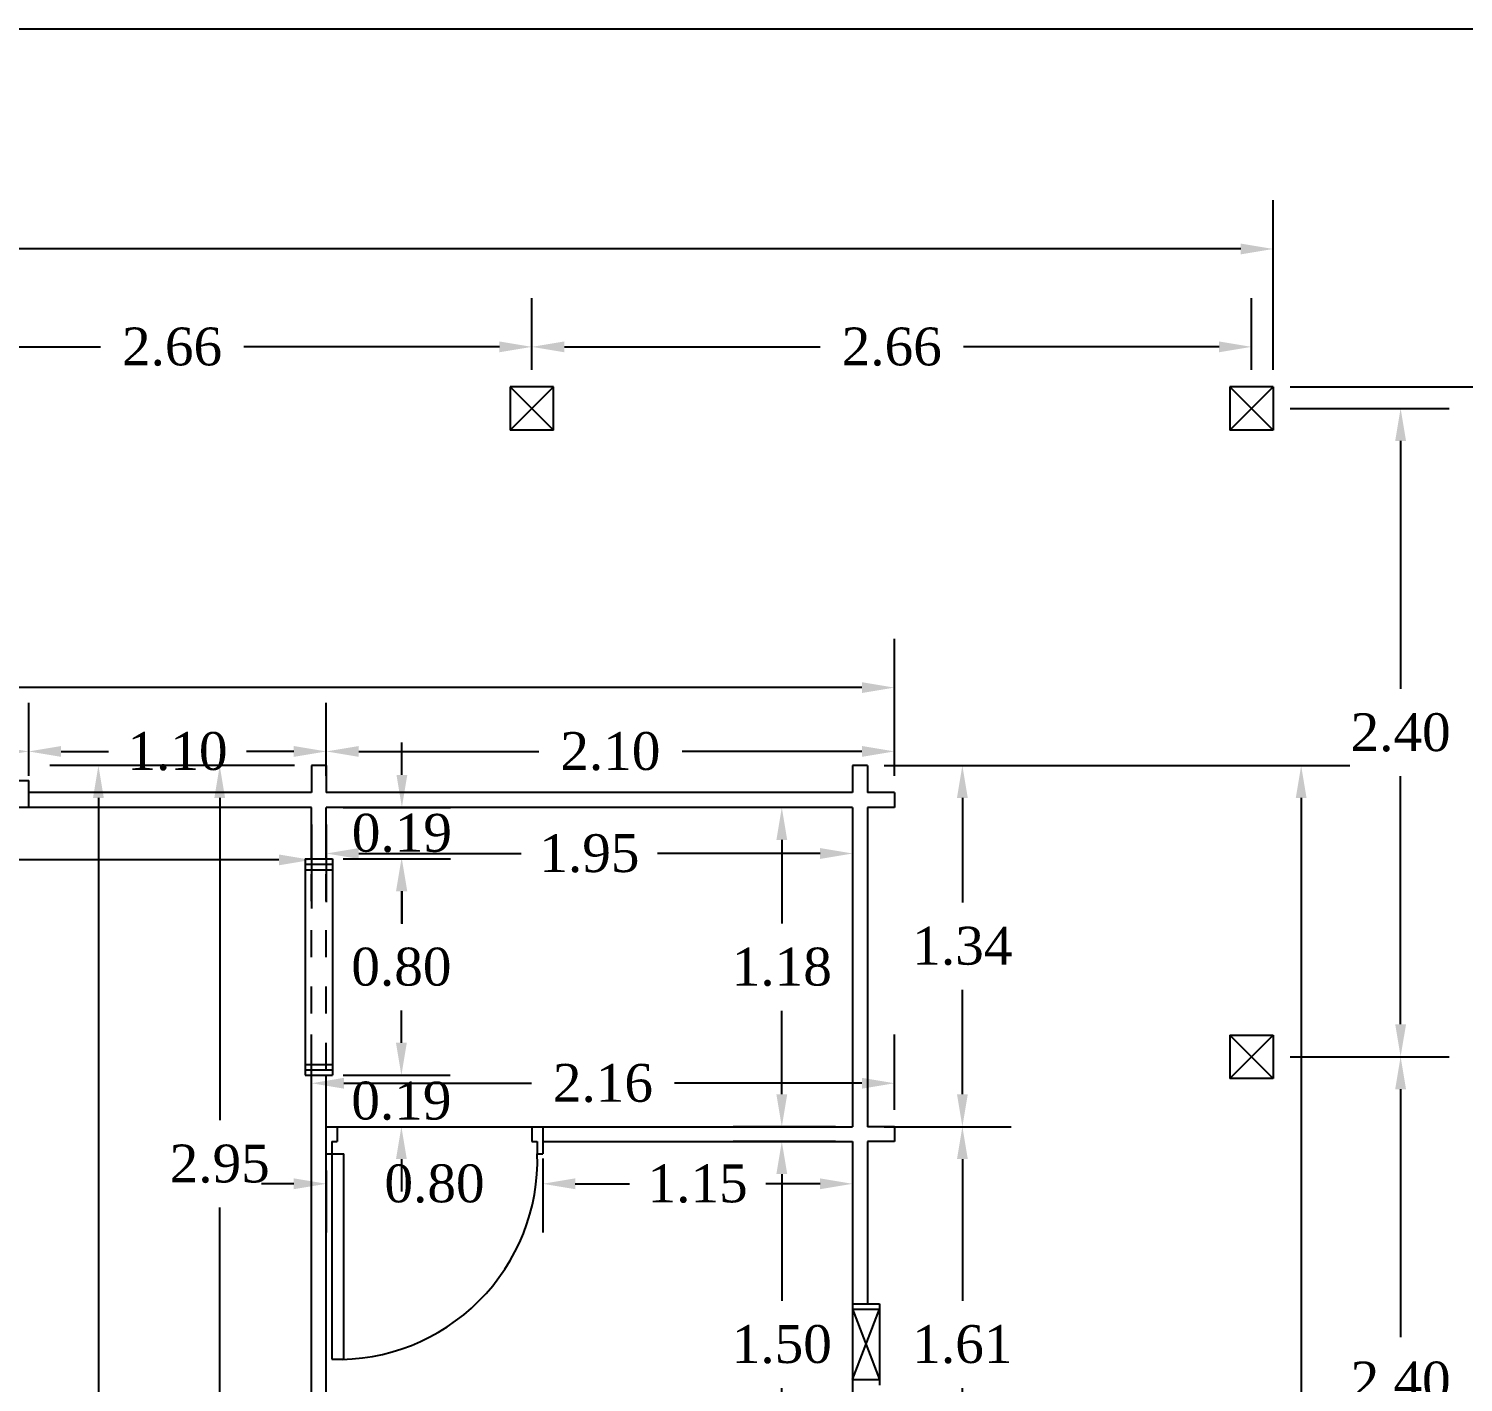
# Model space of a CAD drawing. Header units: inches. Extents: x 86794 to 87086, y 41803 to 41823.
# Drawn here: x 86835.87 to 86841.17, y 41817.14 to 41822.14 of the extents above; entities that cross this region are included whole.
import ezdxf

# ---------------------------------------------------------------- set-up
doc = ezdxf.new("R2010")
doc.units = ezdxf.units.IN
doc.header["$MEASUREMENT"] = 0
doc.linetypes.add('ACAD_ISO03W100', pattern=[30, 12, -18])
doc.styles.get("Standard").update_dxf_attribs({"font": 'times.ttf'})
doc.dimstyles.get("Standard").update_dxf_attribs({"dimtxt": 0.14, "dimasz": 0.12, "dimexe": 0.18, "dimexo": 0.0625, "dimgap": 0.09, "dimtad": 0, "dimtih": 1, "dimtoh": 1, "dimzin": 0, "dimdsep": 46, "dimtxsty": 'Standard', "dimcen": 0.09, "dimadec": 0, "dimazin": 0, "dimtfac": 1, "dimtofl": 0, "dimtmove": 0, "dimatfit": 3, "dimfxl": 1, "dimtolj": 1, "dimtzin": 0, "dimarcsym": 0})

# ---------------------------------------------------------------- blocks, each defined once
blk = doc.blocks.new('*D88')
at = {"color": 0, "lineweight": -2, "ltscale": 0.006, "transparency": 16777216}
for p, q in [((86834.2669, 41819.4242), (86834.2669, 41819.6488)), ((86835.8669, 41819.4242), (86835.8669, 41819.6488)), ((86834.3869, 41819.4688), (86834.8119, 41819.4688)), ((86835.7469, 41819.4688), (86835.322, 41819.4688))]:
    blk.add_line(p, q, dxfattribs=at)
at = {"color": 0, "ltscale": 0.006, "transparency": 16777216}
for points in [[(86834.3869, 41819.4888), (86834.3869, 41819.4488), (86834.2669, 41819.4688)], [(86835.7469, 41819.4888), (86835.7469, 41819.4488), (86835.8669, 41819.4688)]]:
    blk.add_solid(points, dxfattribs=at)
at = {"layer": 'Defpoints', "color": 0, "ltscale": 0.006, "transparency": 16777216}
for p in [(86835.8669, 41819.4688), (86834.2669, 41819.3617), (86835.8669, 41819.3617)]:
    blk.add_point(p, dxfattribs=at)
at = {"color": 0, "ltscale": 0.006, "transparency": 16777216, "insert": (86835.0669, 41819.4688), "char_height": 0.14, "attachment_point": 5}
blk.add_mtext('\\A1;1.60', dxfattribs=at)
blk = doc.blocks.new('*D89')
at = {"color": 0, "lineweight": -2, "ltscale": 0.006, "transparency": 16777216}
for p, q in [((86835.8669, 41819.3792), (86835.8669, 41819.6488)), ((86836.9669, 41819.3792), (86836.9669, 41819.6488)), ((86835.9869, 41819.4688), (86836.1619, 41819.4688)), ((86836.8469, 41819.4688), (86836.672, 41819.4688))]:
    blk.add_line(p, q, dxfattribs=at)
at = {"color": 0, "ltscale": 0.006, "transparency": 16777216}
for points in [[(86835.9869, 41819.4888), (86835.9869, 41819.4488), (86835.8669, 41819.4688)], [(86836.8469, 41819.4888), (86836.8469, 41819.4488), (86836.9669, 41819.4688)]]:
    blk.add_solid(points, dxfattribs=at)
at = {"layer": 'Defpoints', "color": 0, "ltscale": 0.006, "transparency": 16777216}
for p in [(86836.9669, 41819.4688), (86835.8669, 41819.3167), (86836.9669, 41819.3167)]:
    blk.add_point(p, dxfattribs=at)
at = {"color": 0, "ltscale": 0.006, "transparency": 16777216, "insert": (86836.4169, 41819.4688), "char_height": 0.14, "attachment_point": 5}
blk.add_mtext('\\A1;1.10', dxfattribs=at)
blk = doc.blocks.new('*D90')
at = {"color": 0, "lineweight": -2, "ltscale": 0.006, "transparency": 16777216}
for p, q in [((86836.9669, 41819.3792), (86836.9669, 41819.6488)), ((86839.0669, 41819.3792), (86839.0669, 41819.6488)), ((86837.0869, 41819.4688), (86837.752, 41819.4688)), ((86838.9469, 41819.4688), (86838.2819, 41819.4688))]:
    blk.add_line(p, q, dxfattribs=at)
at = {"color": 0, "ltscale": 0.006, "transparency": 16777216}
for points in [[(86837.0869, 41819.4888), (86837.0869, 41819.4488), (86836.9669, 41819.4688)], [(86838.9469, 41819.4888), (86838.9469, 41819.4488), (86839.0669, 41819.4688)]]:
    blk.add_solid(points, dxfattribs=at)
at = {"layer": 'Defpoints', "color": 0, "ltscale": 0.006, "transparency": 16777216}
for p in [(86839.0669, 41819.4688), (86836.9669, 41819.3167), (86839.0669, 41819.3167)]:
    blk.add_point(p, dxfattribs=at)
at = {"color": 0, "ltscale": 0.006, "transparency": 16777216, "insert": (86838.0169, 41819.4688), "char_height": 0.14, "attachment_point": 5}
blk.add_mtext('\\A1;2.10', dxfattribs=at)
blk = doc.blocks.new('*D91')
at = {"color": 0, "lineweight": -2, "ltscale": 0.006, "transparency": 16777216}
for p, q in [((86831.0669, 41819.3792), (86831.0669, 41819.8847)), ((86839.0669, 41819.3792), (86839.0669, 41819.8847)), ((86831.1869, 41819.7047), (86834.806, 41819.7047)), ((86838.9469, 41819.7047), (86835.3279, 41819.7047))]:
    blk.add_line(p, q, dxfattribs=at)
at = {"color": 0, "ltscale": 0.006, "transparency": 16777216}
for points in [[(86831.1869, 41819.7247), (86831.1869, 41819.6847), (86831.0669, 41819.7047)], [(86838.9469, 41819.7247), (86838.9469, 41819.6847), (86839.0669, 41819.7047)]]:
    blk.add_solid(points, dxfattribs=at)
at = {"layer": 'Defpoints', "color": 0, "ltscale": 0.006, "transparency": 16777216}
for p in [(86839.0669, 41819.7047), (86831.0669, 41819.3167), (86839.0669, 41819.3167)]:
    blk.add_point(p, dxfattribs=at)
at = {"color": 0, "ltscale": 0.006, "transparency": 16777216, "insert": (86835.0669, 41819.7047), "char_height": 0.14, "attachment_point": 5}
blk.add_mtext('\\A1;8.00', dxfattribs=at)
blk = doc.blocks.new('*D112')
at = {"color": 0, "lineweight": -2, "ltscale": 0.006, "transparency": 16777216}
for p, q in [((86839.0294, 41818.0817), (86839.4979, 41818.0817)), ((86839.3179, 41817.9617), (86839.3179, 41817.4382)), ((86839.3179, 41816.5917), (86839.3179, 41817.1153)), ((86839.0294, 41816.4717), (86839.4979, 41816.4717))]:
    blk.add_line(p, q, dxfattribs=at)
at = {"color": 0, "ltscale": 0.006, "transparency": 16777216}
for points in [[(86839.2979, 41817.9617), (86839.3379, 41817.9617), (86839.3179, 41818.0817)], [(86839.2979, 41816.5917), (86839.3379, 41816.5917), (86839.3179, 41816.4717)]]:
    blk.add_solid(points, dxfattribs=at)
at = {"layer": 'Defpoints', "color": 0, "ltscale": 0.006, "transparency": 16777216}
for p in [(86838.9669, 41818.0817), (86838.9669, 41816.4717), (86839.3179, 41816.4717)]:
    blk.add_point(p, dxfattribs=at)
at = {"color": 0, "ltscale": 0.006, "transparency": 16777216, "insert": (86839.3179, 41817.2767), "char_height": 0.14, "attachment_point": 5}
blk.add_mtext('\\A1;1.61', dxfattribs=at)
blk = doc.blocks.new('*D113')
at = {"color": 0, "lineweight": -2, "ltscale": 0.006, "transparency": 16777216}
for p, q in [((86839.0294, 41819.4167), (86839.4979, 41819.4167)), ((86839.3179, 41819.2967), (86839.3179, 41818.9107)), ((86839.3179, 41818.2017), (86839.3179, 41818.5878)), ((86839.0294, 41818.0817), (86839.4979, 41818.0817))]:
    blk.add_line(p, q, dxfattribs=at)
at = {"color": 0, "ltscale": 0.006, "transparency": 16777216}
for points in [[(86839.2979, 41819.2967), (86839.3379, 41819.2967), (86839.3179, 41819.4167)], [(86839.2979, 41818.2017), (86839.3379, 41818.2017), (86839.3179, 41818.0817)]]:
    blk.add_solid(points, dxfattribs=at)
at = {"layer": 'Defpoints', "color": 0, "ltscale": 0.006, "transparency": 16777216}
for p in [(86838.9669, 41819.4167), (86838.9669, 41818.0817), (86839.3179, 41818.0817)]:
    blk.add_point(p, dxfattribs=at)
at = {"color": 0, "ltscale": 0.006, "transparency": 16777216, "insert": (86839.3179, 41818.7492), "char_height": 0.14, "attachment_point": 5}
blk.add_mtext('\\A1;1.34', dxfattribs=at)
blk = doc.blocks.new('*D114')
at = {"color": 0, "lineweight": -2, "ltscale": 0.006, "transparency": 16777216}
for p, q in [((86838.8494, 41819.2617), (86838.4705, 41819.2617)), ((86838.6505, 41819.1417), (86838.6505, 41818.8332)), ((86838.6505, 41818.2017), (86838.6505, 41818.5103)), ((86838.8494, 41818.0817), (86838.4705, 41818.0817))]:
    blk.add_line(p, q, dxfattribs=at)
at = {"color": 0, "ltscale": 0.006, "transparency": 16777216}
for points in [[(86838.6305, 41819.1417), (86838.6705, 41819.1417), (86838.6505, 41819.2617)], [(86838.6305, 41818.2017), (86838.6705, 41818.2017), (86838.6505, 41818.0817)]]:
    blk.add_solid(points, dxfattribs=at)
at = {"layer": 'Defpoints', "color": 0, "ltscale": 0.006, "transparency": 16777216}
for p in [(86838.9119, 41819.2617), (86838.6505, 41818.0817), (86838.9119, 41818.0817)]:
    blk.add_point(p, dxfattribs=at)
at = {"color": 0, "ltscale": 0.006, "transparency": 16777216, "insert": (86838.6505, 41818.6717), "char_height": 0.14, "attachment_point": 5}
blk.add_mtext('\\A1;1.18', dxfattribs=at)
blk = doc.blocks.new('*D115')
at = {"color": 0, "lineweight": -2, "ltscale": 0.006, "transparency": 16777216}
for p, q in [((86838.8494, 41818.0267), (86838.4705, 41818.0267)), ((86838.6505, 41817.9067), (86838.6505, 41817.4382)), ((86838.6505, 41816.6467), (86838.6505, 41817.1153)), ((86838.8494, 41816.5267), (86838.4705, 41816.5267))]:
    blk.add_line(p, q, dxfattribs=at)
at = {"color": 0, "ltscale": 0.006, "transparency": 16777216}
for points in [[(86838.6305, 41817.9067), (86838.6705, 41817.9067), (86838.6505, 41818.0267)], [(86838.6305, 41816.6467), (86838.6705, 41816.6467), (86838.6505, 41816.5267)]]:
    blk.add_solid(points, dxfattribs=at)
at = {"layer": 'Defpoints', "color": 0, "ltscale": 0.006, "transparency": 16777216}
for p in [(86838.9119, 41818.0267), (86838.6505, 41816.5267), (86838.9119, 41816.5267)]:
    blk.add_point(p, dxfattribs=at)
at = {"color": 0, "ltscale": 0.006, "transparency": 16777216, "insert": (86838.6505, 41817.2767), "char_height": 0.14, "attachment_point": 5}
blk.add_mtext('\\A1;1.50', dxfattribs=at)
blk = doc.blocks.new('*D119')
at = {"color": 0, "lineweight": -2, "ltscale": 0.006, "transparency": 16777216}
for p, q in [((86839.0294, 41819.4167), (86840.7501, 41819.4167)), ((86840.5701, 41819.2967), (86840.5701, 41813.5782)), ((86840.5701, 41807.5367), (86840.5701, 41813.2553)), ((86839.0294, 41807.4167), (86840.7501, 41807.4167))]:
    blk.add_line(p, q, dxfattribs=at)
at = {"color": 0, "ltscale": 0.006, "transparency": 16777216}
for points in [[(86840.5501, 41819.2967), (86840.5901, 41819.2967), (86840.5701, 41819.4167)], [(86840.5501, 41807.5367), (86840.5901, 41807.5367), (86840.5701, 41807.4167)]]:
    blk.add_solid(points, dxfattribs=at)
at = {"layer": 'Defpoints', "color": 0, "ltscale": 0.006, "transparency": 16777216}
for p in [(86838.9669, 41819.4167), (86838.9669, 41807.4167), (86840.5701, 41807.4167)]:
    blk.add_point(p, dxfattribs=at)
at = {"color": 0, "ltscale": 0.006, "transparency": 16777216, "insert": (86840.5701, 41813.4167), "char_height": 0.14, "attachment_point": 5}
blk.add_mtext('\\A1;12.00', dxfattribs=at)
blk = doc.blocks.new('*D141')
at = {"color": 0, "lineweight": -2, "ltscale": 0.006, "transparency": 16777216}
for p, q in [((86831.2219, 41819.1992), (86831.2219, 41818.8879)), ((86836.9119, 41819.1992), (86836.9119, 41818.8879)), ((86831.3419, 41819.0679), (86833.8054, 41819.0679)), ((86836.7919, 41819.0679), (86834.3284, 41819.0679))]:
    blk.add_line(p, q, dxfattribs=at)
at = {"color": 0, "ltscale": 0.006, "transparency": 16777216}
for points in [[(86831.3419, 41819.0879), (86831.3419, 41819.0479), (86831.2219, 41819.0679)], [(86836.7919, 41819.0879), (86836.7919, 41819.0479), (86836.9119, 41819.0679)]]:
    blk.add_solid(points, dxfattribs=at)
at = {"layer": 'Defpoints', "color": 0, "ltscale": 0.006, "transparency": 16777216}
for p in [(86831.2219, 41819.2617), (86836.9119, 41819.2617), (86836.9119, 41819.0679)]:
    blk.add_point(p, dxfattribs=at)
at = {"color": 0, "ltscale": 0.006, "transparency": 16777216, "insert": (86834.0669, 41819.0679), "char_height": 0.14, "attachment_point": 5}
blk.add_mtext('\\A1;5.69', dxfattribs=at)
blk = doc.blocks.new('*D144')
at = {"color": 0, "lineweight": -2, "ltscale": 0.006, "transparency": 16777216}
for p, q in [((86837.7669, 41817.9642), (86837.7669, 41817.6906)), ((86838.9119, 41817.9642), (86838.9119, 41817.6906)), ((86837.8869, 41817.8706), (86838.0875, 41817.8706)), ((86838.7919, 41817.8706), (86838.5914, 41817.8706))]:
    blk.add_line(p, q, dxfattribs=at)
at = {"color": 0, "ltscale": 0.006, "transparency": 16777216}
for points in [[(86837.8869, 41817.8906), (86837.8869, 41817.8506), (86837.7669, 41817.8706)], [(86838.7919, 41817.8906), (86838.7919, 41817.8506), (86838.9119, 41817.8706)]]:
    blk.add_solid(points, dxfattribs=at)
at = {"layer": 'Defpoints', "color": 0, "ltscale": 0.006, "transparency": 16777216}
for p in [(86837.7669, 41818.0267), (86838.9119, 41818.0267), (86837.7669, 41817.8706)]:
    blk.add_point(p, dxfattribs=at)
at = {"color": 0, "ltscale": 0.006, "transparency": 16777216, "insert": (86838.3394, 41817.8706), "char_height": 0.14, "attachment_point": 5}
blk.add_mtext('\\A1;1.15', dxfattribs=at)
blk = doc.blocks.new('*D145')
at = {"color": 0, "lineweight": -2, "ltscale": 0.006, "transparency": 16777216}
for p, q in [((86836.8469, 41817.8706), (86836.7269, 41817.8706)), ((86836.9669, 41817.9192), (86836.9669, 41817.6906)), ((86837.7669, 41817.9192), (86837.7669, 41817.6906)), ((86837.8869, 41817.8706), (86838.0069, 41817.8706))]:
    blk.add_line(p, q, dxfattribs=at)
at = {"color": 0, "ltscale": 0.006, "transparency": 16777216}
for points in [[(86836.8469, 41817.8906), (86836.8469, 41817.8506), (86836.9669, 41817.8706)], [(86837.8869, 41817.8906), (86837.8869, 41817.8506), (86837.7669, 41817.8706)]]:
    blk.add_solid(points, dxfattribs=at)
at = {"layer": 'Defpoints', "color": 0, "ltscale": 0.006, "transparency": 16777216}
for p in [(86836.9669, 41817.9817), (86837.7669, 41817.9817), (86837.7669, 41817.8706)]:
    blk.add_point(p, dxfattribs=at)
at = {"color": 0, "ltscale": 0.006, "transparency": 16777216, "insert": (86837.3669, 41817.8706), "char_height": 0.14, "attachment_point": 5}
blk.add_mtext('\\A1;0.80', dxfattribs=at)
blk = doc.blocks.new('*D147')
at = {"color": 0, "lineweight": -2, "ltscale": 0.006, "transparency": 16777216}
for p, q in [((86836.9669, 41819.1992), (86836.9669, 41818.9115)), ((86838.9119, 41819.1992), (86838.9119, 41818.9115)), ((86837.0869, 41819.0915), (86837.6875, 41819.0915)), ((86838.7919, 41819.0915), (86838.1914, 41819.0915))]:
    blk.add_line(p, q, dxfattribs=at)
at = {"color": 0, "ltscale": 0.006, "transparency": 16777216}
for points in [[(86837.0869, 41819.1115), (86837.0869, 41819.0715), (86836.9669, 41819.0915)], [(86838.7919, 41819.1115), (86838.7919, 41819.0715), (86838.9119, 41819.0915)]]:
    blk.add_solid(points, dxfattribs=at)
at = {"layer": 'Defpoints', "color": 0, "ltscale": 0.006, "transparency": 16777216}
for p in [(86836.9669, 41819.2617), (86838.9119, 41819.2617), (86838.9119, 41819.0915)]:
    blk.add_point(p, dxfattribs=at)
at = {"color": 0, "ltscale": 0.006, "transparency": 16777216, "insert": (86837.9394, 41819.0915), "char_height": 0.14, "attachment_point": 5}
blk.add_mtext('\\A1;1.95', dxfattribs=at)
blk = doc.blocks.new('*D148')
at = {"color": 0, "lineweight": -2, "ltscale": 0.006, "transparency": 16777216}
for p, q in [((86836.9119, 41818.1442), (86836.9119, 41818.4222)), ((86839.0669, 41818.1442), (86839.0669, 41818.4222)), ((86837.0319, 41818.2422), (86837.7248, 41818.2422)), ((86838.9469, 41818.2422), (86838.2541, 41818.2422))]:
    blk.add_line(p, q, dxfattribs=at)
at = {"color": 0, "ltscale": 0.006, "transparency": 16777216}
for points in [[(86837.0319, 41818.2622), (86837.0319, 41818.2222), (86836.9119, 41818.2422)], [(86838.9469, 41818.2622), (86838.9469, 41818.2222), (86839.0669, 41818.2422)]]:
    blk.add_solid(points, dxfattribs=at)
at = {"layer": 'Defpoints', "color": 0, "ltscale": 0.006, "transparency": 16777216}
for p in [(86836.9119, 41818.2422), (86836.9119, 41818.0817), (86839.0669, 41818.0817)]:
    blk.add_point(p, dxfattribs=at)
at = {"color": 0, "ltscale": 0.006, "transparency": 16777216, "insert": (86837.9894, 41818.2422), "char_height": 0.14, "attachment_point": 5}
blk.add_mtext('\\A1;2.16', dxfattribs=at)
blk = doc.blocks.new('*D154')
at = {"color": 0, "lineweight": -2, "ltscale": 0.006, "transparency": 16777216}
for p, q in [((86837.2445, 41818.3917), (86837.2445, 41818.5117)), ((86837.0294, 41818.2717), (86837.4245, 41818.2717)), ((86837.0294, 41818.0817), (86837.4245, 41818.0817)), ((86837.2445, 41817.9617), (86837.2445, 41817.8417))]:
    blk.add_line(p, q, dxfattribs=at)
at = {"color": 0, "ltscale": 0.006, "transparency": 16777216}
for points in [[(86837.2245, 41818.3917), (86837.2645, 41818.3917), (86837.2445, 41818.2717)], [(86837.2245, 41817.9617), (86837.2645, 41817.9617), (86837.2445, 41818.0817)]]:
    blk.add_solid(points, dxfattribs=at)
at = {"layer": 'Defpoints', "color": 0, "ltscale": 0.006, "transparency": 16777216}
for p in [(86836.9669, 41818.2717), (86837.2445, 41818.2717), (86836.9669, 41818.0817)]:
    blk.add_point(p, dxfattribs=at)
at = {"color": 0, "ltscale": 0.006, "transparency": 16777216, "insert": (86837.2445, 41818.1767), "char_height": 0.14, "attachment_point": 5}
blk.add_mtext('\\A1;0.19', dxfattribs=at)
blk = doc.blocks.new('*D155')
at = {"color": 0, "lineweight": -2, "ltscale": 0.006, "transparency": 16777216}
for p, q in [((86837.0519, 41819.0717), (86837.4245, 41819.0717)), ((86837.2445, 41818.9517), (86837.2445, 41818.8332)), ((86837.2445, 41818.3917), (86837.2445, 41818.5103)), ((86837.0519, 41818.2717), (86837.4245, 41818.2717))]:
    blk.add_line(p, q, dxfattribs=at)
at = {"color": 0, "ltscale": 0.006, "transparency": 16777216}
for points in [[(86837.2245, 41818.9517), (86837.2645, 41818.9517), (86837.2445, 41819.0717)], [(86837.2245, 41818.3917), (86837.2645, 41818.3917), (86837.2445, 41818.2717)]]:
    blk.add_solid(points, dxfattribs=at)
at = {"layer": 'Defpoints', "color": 0, "ltscale": 0.006, "transparency": 16777216}
for p in [(86836.9894, 41819.0717), (86836.9894, 41818.2717), (86837.2445, 41818.2717)]:
    blk.add_point(p, dxfattribs=at)
at = {"color": 0, "ltscale": 0.006, "transparency": 16777216, "insert": (86837.2445, 41818.6717), "char_height": 0.14, "attachment_point": 5}
blk.add_mtext('\\A1;0.80', dxfattribs=at)
blk = doc.blocks.new('*D156')
at = {"color": 0, "lineweight": -2, "ltscale": 0.006, "transparency": 16777216}
for p, q in [((86837.2463, 41819.3817), (86837.2463, 41819.5017)), ((86837.0294, 41819.2617), (86837.4263, 41819.2617)), ((86837.0294, 41819.0717), (86837.4263, 41819.0717)), ((86837.2463, 41818.9517), (86837.2463, 41818.8317))]:
    blk.add_line(p, q, dxfattribs=at)
at = {"color": 0, "ltscale": 0.006, "transparency": 16777216}
for points in [[(86837.2263, 41819.3817), (86837.2663, 41819.3817), (86837.2463, 41819.2617)], [(86837.2263, 41818.9517), (86837.2663, 41818.9517), (86837.2463, 41819.0717)]]:
    blk.add_solid(points, dxfattribs=at)
at = {"layer": 'Defpoints', "color": 0, "ltscale": 0.006, "transparency": 16777216}
for p in [(86836.9669, 41819.2617), (86837.2463, 41819.2617), (86836.9669, 41819.0717)]:
    blk.add_point(p, dxfattribs=at)
at = {"color": 0, "ltscale": 0.006, "transparency": 16777216, "insert": (86837.2463, 41819.1667), "char_height": 0.14, "attachment_point": 5}
blk.add_mtext('\\A1;0.19', dxfattribs=at)
blk = doc.blocks.new('*D157')
at = {"color": 0, "lineweight": -2, "ltscale": 0.006, "transparency": 16777216}
for p, q in [((86836.8494, 41819.4167), (86836.393, 41819.4167)), ((86836.573, 41819.2967), (86836.573, 41818.1057)), ((86836.573, 41816.5917), (86836.573, 41817.7828)), ((86836.8494, 41816.4717), (86836.393, 41816.4717))]:
    blk.add_line(p, q, dxfattribs=at)
at = {"color": 0, "ltscale": 0.006, "transparency": 16777216}
for points in [[(86836.553, 41819.2967), (86836.593, 41819.2967), (86836.573, 41819.4167)], [(86836.553, 41816.5917), (86836.593, 41816.5917), (86836.573, 41816.4717)]]:
    blk.add_solid(points, dxfattribs=at)
at = {"layer": 'Defpoints', "color": 0, "ltscale": 0.006, "transparency": 16777216}
for p in [(86836.9119, 41819.4167), (86836.573, 41816.4717), (86836.9119, 41816.4717)]:
    blk.add_point(p, dxfattribs=at)
at = {"color": 0, "ltscale": 0.006, "transparency": 16777216, "insert": (86836.573, 41817.9442), "char_height": 0.14, "attachment_point": 5}
blk.add_mtext('\\A1;2.95', dxfattribs=at)
blk = doc.blocks.new('*D159')
at = {"color": 0, "lineweight": -2, "ltscale": 0.006, "transparency": 16777216}
for p, q in [((86836.8494, 41819.4167), (86835.9446, 41819.4167)), ((86836.1246, 41819.2967), (86836.1246, 41816.5282)), ((86836.1246, 41813.4367), (86836.1246, 41816.2053)), ((86836.8494, 41813.3167), (86835.9446, 41813.3167))]:
    blk.add_line(p, q, dxfattribs=at)
at = {"color": 0, "ltscale": 0.006, "transparency": 16777216}
for points in [[(86836.1046, 41819.2967), (86836.1446, 41819.2967), (86836.1246, 41819.4167)], [(86836.1046, 41813.4367), (86836.1446, 41813.4367), (86836.1246, 41813.3167)]]:
    blk.add_solid(points, dxfattribs=at)
at = {"layer": 'Defpoints', "color": 0, "ltscale": 0.006, "transparency": 16777216}
for p in [(86836.9119, 41819.4167), (86836.1246, 41813.3167), (86836.9119, 41813.3167)]:
    blk.add_point(p, dxfattribs=at)
at = {"color": 0, "ltscale": 0.006, "transparency": 16777216, "insert": (86836.1246, 41816.3667), "char_height": 0.14, "attachment_point": 5}
blk.add_mtext('\\A1;6.10', dxfattribs=at)
blk = doc.blocks.new('*D238')
at = {"color": 0, "lineweight": -2, "ltscale": 0.006, "transparency": 16777216}
for p, q in [((86835.0669, 41820.8792), (86835.0669, 41821.1443)), ((86837.7269, 41820.8792), (86837.7269, 41821.1443)), ((86835.1869, 41820.9643), (86836.1323, 41820.9643)), ((86837.6069, 41820.9643), (86836.6616, 41820.9643))]:
    blk.add_line(p, q, dxfattribs=at)
at = {"color": 0, "ltscale": 0.006, "transparency": 16777216}
for points in [[(86835.1869, 41820.9843), (86835.1869, 41820.9443), (86835.0669, 41820.9643)], [(86837.6069, 41820.9843), (86837.6069, 41820.9443), (86837.7269, 41820.9643)]]:
    blk.add_solid(points, dxfattribs=at)
at = {"layer": 'Defpoints', "color": 0, "ltscale": 0.006, "transparency": 16777216}
for p in [(86837.7269, 41820.9643), (86835.0669, 41820.8167), (86837.7269, 41820.8167)]:
    blk.add_point(p, dxfattribs=at)
at = {"color": 0, "ltscale": 0.006, "transparency": 16777216, "insert": (86836.3969, 41820.9643), "char_height": 0.14, "attachment_point": 5}
blk.add_mtext('\\A1;2.66', dxfattribs=at)
blk = doc.blocks.new('*D239')
at = {"color": 0, "lineweight": -2, "ltscale": 0.006, "transparency": 16777216}
for p, q in [((86837.7269, 41820.8792), (86837.7269, 41821.1443)), ((86840.3869, 41820.8792), (86840.3869, 41821.1443)), ((86837.8469, 41820.9643), (86838.7923, 41820.9643)), ((86840.2669, 41820.9643), (86839.3216, 41820.9643))]:
    blk.add_line(p, q, dxfattribs=at)
at = {"color": 0, "ltscale": 0.006, "transparency": 16777216}
for points in [[(86837.8469, 41820.9843), (86837.8469, 41820.9443), (86837.7269, 41820.9643)], [(86840.2669, 41820.9843), (86840.2669, 41820.9443), (86840.3869, 41820.9643)]]:
    blk.add_solid(points, dxfattribs=at)
at = {"layer": 'Defpoints', "color": 0, "ltscale": 0.006, "transparency": 16777216}
for p in [(86840.3869, 41820.9643), (86837.7269, 41820.8167), (86840.3869, 41820.8167)]:
    blk.add_point(p, dxfattribs=at)
at = {"color": 0, "ltscale": 0.006, "transparency": 16777216, "insert": (86839.0569, 41820.9643), "char_height": 0.14, "attachment_point": 5}
blk.add_mtext('\\A1;2.66', dxfattribs=at)
blk = doc.blocks.new('*D240')
at = {"color": 0, "lineweight": -2, "ltscale": 0.006, "transparency": 16777216}
for p, q in [((86840.5294, 41820.7367), (86841.1177, 41820.7367)), ((86840.9377, 41820.6167), (86840.9377, 41819.6998)), ((86840.9377, 41818.4601), (86840.9377, 41819.377)), ((86840.5294, 41818.3401), (86841.1177, 41818.3401))]:
    blk.add_line(p, q, dxfattribs=at)
at = {"color": 0, "ltscale": 0.006, "transparency": 16777216}
for points in [[(86840.9177, 41820.6167), (86840.9577, 41820.6167), (86840.9377, 41820.7367)], [(86840.9177, 41818.4601), (86840.9577, 41818.4601), (86840.9377, 41818.3401)]]:
    blk.add_solid(points, dxfattribs=at)
at = {"layer": 'Defpoints', "color": 0, "ltscale": 0.006, "transparency": 16777216}
for p in [(86840.4669, 41820.7367), (86840.4669, 41818.3401), (86840.9377, 41818.3401)]:
    blk.add_point(p, dxfattribs=at)
at = {"color": 0, "ltscale": 0.006, "transparency": 16777216, "insert": (86840.9377, 41819.5384), "char_height": 0.14, "attachment_point": 5}
blk.add_mtext('\\A1;2.40', dxfattribs=at)
blk = doc.blocks.new('*D241')
at = {"color": 0, "lineweight": -2, "ltscale": 0.006, "transparency": 16777216}
for p, q in [((86840.5294, 41818.3401), (86841.1177, 41818.3401)), ((86840.9377, 41818.2201), (86840.9377, 41817.3032)), ((86840.9377, 41816.0634), (86840.9377, 41816.9803)), ((86840.5294, 41815.9434), (86841.1177, 41815.9434))]:
    blk.add_line(p, q, dxfattribs=at)
at = {"color": 0, "ltscale": 0.006, "transparency": 16777216}
for points in [[(86840.9177, 41818.2201), (86840.9577, 41818.2201), (86840.9377, 41818.3401)], [(86840.9177, 41816.0634), (86840.9577, 41816.0634), (86840.9377, 41815.9434)]]:
    blk.add_solid(points, dxfattribs=at)
at = {"layer": 'Defpoints', "color": 0, "ltscale": 0.006, "transparency": 16777216}
for p in [(86840.4669, 41818.3401), (86840.9377, 41818.3401), (86840.4669, 41815.9434)]:
    blk.add_point(p, dxfattribs=at)
at = {"color": 0, "ltscale": 0.006, "transparency": 16777216, "insert": (86840.9377, 41817.1417), "char_height": 0.14, "attachment_point": 5}
blk.add_mtext('\\A1;2.40', dxfattribs=at)
blk = doc.blocks.new('*D249')
at = {"color": 0, "lineweight": -2, "ltscale": 0.006, "transparency": 16777216}
for p, q in [((86829.6669, 41820.8792), (86829.6669, 41821.5061)), ((86840.4669, 41820.8792), (86840.4669, 41821.5061)), ((86829.7869, 41821.3261), (86834.7602, 41821.3261)), ((86840.3469, 41821.3261), (86835.3737, 41821.3261))]:
    blk.add_line(p, q, dxfattribs=at)
at = {"color": 0, "ltscale": 0.006, "transparency": 16777216}
for points in [[(86829.7869, 41821.3461), (86829.7869, 41821.3061), (86829.6669, 41821.3261)], [(86840.3469, 41821.3461), (86840.3469, 41821.3061), (86840.4669, 41821.3261)]]:
    blk.add_solid(points, dxfattribs=at)
at = {"layer": 'Defpoints', "color": 0, "ltscale": 0.006, "transparency": 16777216}
for p in [(86840.4669, 41821.3261), (86829.6669, 41820.8167), (86840.4669, 41820.8167)]:
    blk.add_point(p, dxfattribs=at)
at = {"color": 0, "ltscale": 0.006, "transparency": 16777216, "insert": (86835.0669, 41821.3261), "char_height": 0.14, "attachment_point": 5}
blk.add_mtext('\\A1;10.80', dxfattribs=at)
blk = doc.blocks.new('*D250')
at = {"color": 0, "lineweight": -2, "ltscale": 0.006, "transparency": 16777216}
for p, q in [((86840.5294, 41820.8167), (86841.6445, 41820.8167)), ((86841.4645, 41820.6967), (86841.4645, 41817.3057)), ((86841.4645, 41813.5917), (86841.4645, 41816.9828)), ((86840.5294, 41813.4717), (86841.6445, 41813.4717))]:
    blk.add_line(p, q, dxfattribs=at)
at = {"color": 0, "ltscale": 0.006, "transparency": 16777216}
for points in [[(86841.4445, 41820.6967), (86841.4845, 41820.6967), (86841.4645, 41820.8167)], [(86841.4445, 41813.5917), (86841.4845, 41813.5917), (86841.4645, 41813.4717)]]:
    blk.add_solid(points, dxfattribs=at)
at = {"layer": 'Defpoints', "color": 0, "ltscale": 0.006, "transparency": 16777216}
for p in [(86840.4669, 41820.8167), (86841.4645, 41820.8167), (86840.4669, 41813.4717)]:
    blk.add_point(p, dxfattribs=at)
at = {"color": 0, "ltscale": 0.006, "transparency": 16777216, "insert": (86841.4645, 41817.1442), "char_height": 0.14, "attachment_point": 5}
blk.add_mtext('\\A1;7.35', dxfattribs=at)

msp = doc.modelspace()

# ---------------------------------------------------------------- linework, layer by layer
for p, q in [((86822.9907, 41822.1404), (86850.328, 41822.1404)), ((86837.6469, 41820.8167), (86837.6469, 41820.6567)), ((86837.8069, 41820.8167), (86837.6469, 41820.8167)), ((86840.4669, 41820.8167), (86840.3069, 41820.8167)), ((86840.3069, 41820.8167), (86840.3069, 41820.6567)), ((86840.4669, 41820.8167), (86840.4669, 41820.6567)), ((86837.8069, 41820.6567), (86837.6469, 41820.6567)), ((86840.4669, 41820.6567), (86840.3069, 41820.6567)), ((86836.9669, 41819.4167), (86836.9119, 41819.4167)), ((86836.9119, 41819.4167), (86836.9119, 41819.3167)), ((86836.9669, 41819.4167), (86836.9669, 41819.3167)), ((86838.9669, 41819.4167), (86838.9119, 41819.4167)), ((86838.9119, 41819.4167), (86838.9119, 41819.3167)), ((86838.9669, 41819.4167), (86838.9669, 41819.3167)), ((86836.9119, 41819.3167), (86835.8669, 41819.3167)), ((86838.9119, 41819.3167), (86836.9669, 41819.3167)), ((86839.0669, 41819.3167), (86838.9669, 41819.3167)), ((86839.0669, 41819.3167), (86839.0669, 41819.2617)), ((86836.9119, 41819.2617), (86831.2219, 41819.2617)), ((86838.9119, 41819.2617), (86836.9669, 41819.2617)), ((86838.9119, 41819.2617), (86838.9119, 41818.0817)), ((86839.0669, 41819.2617), (86838.9669, 41819.2617)), ((86838.9669, 41819.2617), (86838.9669, 41818.0817)), ((86840.3069, 41818.4201), (86840.3069, 41818.2601)), ((86840.4669, 41818.4201), (86840.4669, 41818.2601)), ((86836.9669, 41818.0817), (86838.9119, 41818.0817)), ((86839.0669, 41818.0817), (86838.9669, 41818.0817)), ((86839.0669, 41818.0817), (86839.0669, 41818.0267)), ((86836.9869, 41818.0267), (86837.0069, 41818.0267)), ((86837.7269, 41818.0267), (86837.7469, 41818.0267)), ((86837.7669, 41818.0267), (86838.9119, 41818.0267)), ((86838.9119, 41818.0267), (86838.9119, 41816.5267)), ((86839.0669, 41818.0267), (86838.9669, 41818.0267)), ((86838.9669, 41818.0267), (86838.9669, 41817.4267))]:
    msp.add_line(p, q)
at = {"ltscale": 0.006}
for p, q in [((86837.6469, 41820.8167), (86837.8069, 41820.6567)), ((86837.8069, 41820.8167), (86837.6469, 41820.6567)), ((86837.8069, 41820.6567), (86837.8069, 41820.8167)), ((86840.3069, 41820.8167), (86840.4669, 41820.6567)), ((86840.4669, 41820.8167), (86840.3069, 41820.6567)), ((86834.2669, 41819.3617), (86835.8669, 41819.3617)), ((86835.8669, 41819.2617), (86835.8669, 41819.3617)), ((86836.9119, 41819.0717), (86836.9119, 41819.2617)), ((86836.9669, 41819.0717), (86836.9669, 41819.2617)), ((86836.8894, 41819.0717), (86836.9894, 41819.0717)), ((86836.8894, 41819.0717), (86836.8894, 41818.2717)), ((86836.8894, 41819.0517), (86836.9894, 41819.0517)), ((86836.9894, 41819.0717), (86836.9894, 41818.2717)), ((86836.8894, 41819.0317), (86836.9894, 41819.0317)), ((86840.3069, 41818.4201), (86840.4669, 41818.4201)), ((86840.4669, 41818.2601), (86840.3069, 41818.4201)), ((86840.4669, 41818.4201), (86840.3069, 41818.2601)), ((86836.8894, 41818.3117), (86836.9894, 41818.3117)), ((86836.8894, 41818.2917), (86836.9894, 41818.2917)), ((86836.8894, 41818.2717), (86836.9894, 41818.2717)), ((86836.9119, 41816.5267), (86836.9119, 41818.2717)), ((86836.9669, 41816.5267), (86836.9669, 41818.2717)), ((86840.4669, 41818.2601), (86840.3069, 41818.2601)), ((86837.0069, 41818.0817), (86837.0069, 41818.0267)), ((86837.7269, 41818.0817), (86837.7269, 41818.0267)), ((86837.7669, 41818.0817), (86837.7669, 41817.9817)), ((86836.9869, 41818.0267), (86836.9869, 41817.2217)), ((86837.7469, 41818.0267), (86837.7469, 41817.9817)), ((86836.9669, 41817.9817), (86837.0319, 41817.9817)), ((86837.0319, 41817.2217), (86837.0319, 41817.9817)), ((86837.7469, 41817.9817), (86837.7669, 41817.9817)), ((86838.9119, 41817.4267), (86839.0119, 41817.4267)), ((86838.9119, 41817.4067), (86839.0119, 41817.4067)), ((86838.9119, 41817.1467), (86839.0119, 41817.4067)), ((86838.9119, 41817.4067), (86839.0119, 41817.1467)), ((86839.0119, 41817.4267), (86839.0119, 41817.1267)), ((86836.9869, 41817.2217), (86837.0319, 41817.2217)), ((86838.9119, 41817.1467), (86839.0119, 41817.1467))]:
    msp.add_line(p, q, dxfattribs=at)
at = {"linetype": 'ACAD_ISO03W100', "ltscale": 0.006}
for p, q in [((86836.9119, 41818.2917), (86836.9119, 41819.0517)), ((86836.9669, 41818.2917), (86836.9669, 41819.0517))]:
    msp.add_line(p, q, dxfattribs=at)
at = {"ltscale": 0.006}
msp.add_arc((86837.0094, 41817.9592), 0.7378, 268.2525, 1.7475, dxfattribs=at)

# ---------------------------------------------------------------- dimensions: what is measured, and where the dimension line sits
for base, p1, p2, picture, middle in [((86840.4669, 41821.3261), (86829.6669, 41820.8167), (86840.4669, 41820.8167), '*D249', (86835.0669, 41821.3261)), ((86837.7269, 41820.9643), (86835.0669, 41820.8167), (86837.7269, 41820.8167), '*D238', (86836.3969, 41820.9643)), ((86840.3869, 41820.9643), (86837.7269, 41820.8167), (86840.3869, 41820.8167), '*D239', (86839.0569, 41820.9643)), ((86839.0669, 41819.7047), (86831.0669, 41819.3167), (86839.0669, 41819.3167), '*D91', (86835.0669, 41819.7047)), ((86835.8669, 41819.4688), (86834.2669, 41819.3617), (86835.8669, 41819.3617), '*D88', (86835.0669, 41819.4688)), ((86836.9669, 41819.4688), (86835.8669, 41819.3167), (86836.9669, 41819.3167), '*D89', (86836.4169, 41819.4688)), ((86839.0669, 41819.4688), (86836.9669, 41819.3167), (86839.0669, 41819.3167), '*D90', (86838.0169, 41819.4688)), ((86836.9119, 41819.0679), (86831.2219, 41819.2617), (86836.9119, 41819.2617), '*D141', (86834.0669, 41819.0679)), ((86838.9119332961, 41819.0914720327), (86836.9669332961, 41819.2617426768), (86838.9119332961, 41819.2617426768), '*D147', (86837.9394332961, 41819.0914720327)), ((86836.9119332961, 41818.2422475484), (86839.0669332961, 41818.0817426768), (86836.9119332961, 41818.0817426768), '*D148', (86837.9894332961, 41818.2422475484)), ((86837.7669332961, 41817.8706323055), (86838.9119332961, 41818.0267426768), (86837.7669332961, 41818.0267426768), '*D144', (86838.3394332961, 41817.8706323055)), ((86837.7669, 41817.8706), (86836.9669, 41817.9817), (86837.7669, 41817.9817), '*D145', (86837.3669, 41817.8706))]:
    dim = msp.add_linear_dim(base=base, p1=p1, p2=p2, dimstyle='Standard', dxfattribs=at)
    dim.commit()
    dim.dimension.update_dxf_attribs({"geometry": picture, "text_midpoint": middle})
for base, p1, p2, picture, middle in [((86841.4645143595, 41820.8167426768), (86840.466933296, 41813.4717426768), (86840.4669332961, 41820.8167426768), '*D250', (86841.4645143595, 41817.1442426768)), ((86840.9377, 41818.3401), (86840.4669, 41820.7367), (86840.4669, 41818.3401), '*D240', (86840.9377, 41819.5384)), ((86836.1246, 41813.3167), (86836.9119, 41819.4167), (86836.9119, 41813.3167), '*D159', (86836.1246, 41816.3667)), ((86836.5729803779, 41816.4717426768), (86836.9119332961, 41819.4167426768), (86836.9119332961, 41816.4717426768), '*D157', (86836.5729803779, 41817.9442426768)), ((86839.317920356, 41818.0817426768), (86838.966933296, 41819.4167426768), (86838.966933296, 41818.0817426768), '*D113', (86839.317920356, 41818.7492426768)), ((86840.5701, 41807.4167), (86838.9669, 41819.4167), (86838.9669, 41807.4167), '*D119', (86840.5701, 41813.4167)), ((86838.6505, 41818.0817), (86838.9119, 41819.2617), (86838.9119, 41818.0817), '*D114', (86838.6505, 41818.6717)), ((86837.2445, 41818.2717), (86836.9894, 41819.0717), (86836.9894, 41818.2717), '*D155', (86837.2445, 41818.6717)), ((86840.9377, 41818.3401), (86840.4669, 41815.9434), (86840.4669, 41818.3401), '*D241', (86840.9377, 41817.1417)), ((86839.3179, 41816.4717), (86838.9669, 41818.0817), (86838.9669, 41816.4717), '*D112', (86839.3179, 41817.2767)), ((86838.6505, 41816.5267), (86838.9119, 41818.0267), (86838.9119, 41816.5267), '*D115', (86838.6505, 41817.2767))]:
    dim = msp.add_linear_dim(base=base, p1=p1, p2=p2, angle=90, dimstyle='Standard', dxfattribs=at)
    dim.commit()
    dim.dimension.update_dxf_attribs({"geometry": picture, "text_midpoint": middle})
for base, p1, p2, picture, middle in [((86837.2463, 41819.2617), (86836.9669, 41819.0717), (86836.9669, 41819.2617), '*D156', (86837.2463, 41819.1667)), ((86837.2445, 41818.2717), (86836.9669, 41818.0817), (86836.9669, 41818.2717), '*D154', (86837.2445, 41818.1767))]:
    dim = msp.add_linear_dim(base=base, p1=p1, p2=p2, angle=90, dimstyle='Standard', dxfattribs=at)
    dim.commit()
    dim.dimension.update_dxf_attribs({"geometry": picture, "text_midpoint": middle, "dimtype": 160})

doc.saveas('drawing.dxf')
